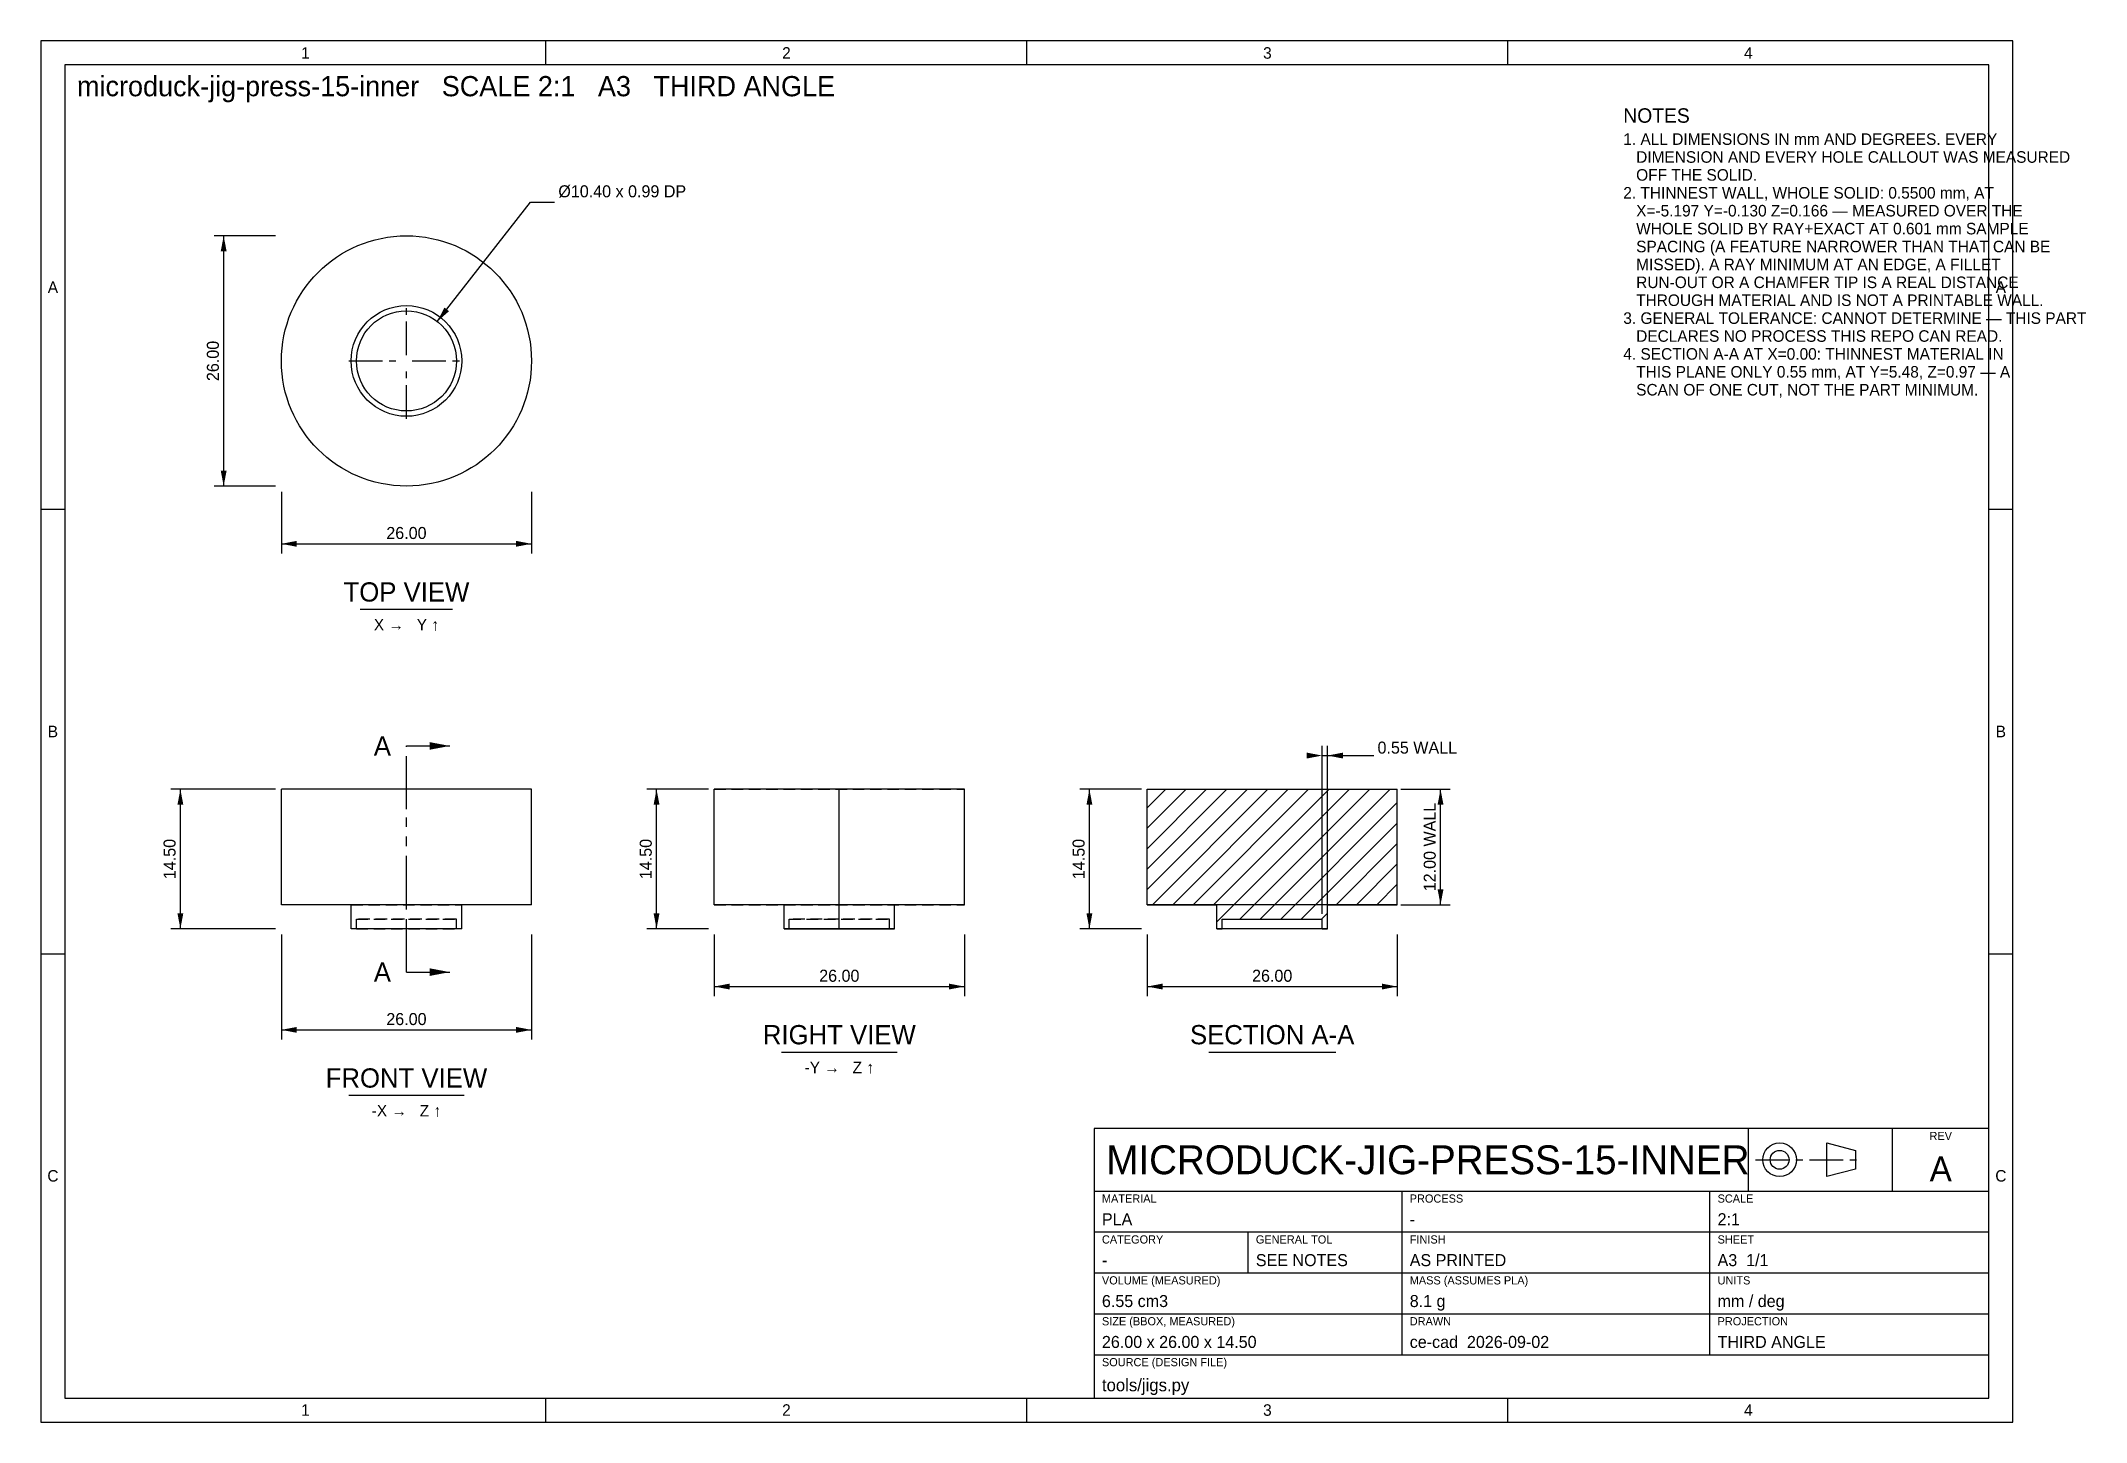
# Model space of a CAD drawing. Header units: millimetres. Extents: x 5 to 430, y 5 to 292.
import ezdxf
from ezdxf.enums import TextEntityAlignment as Align

# ---------------------------------------------------------------- set-up
doc = ezdxf.new("R2010")
doc.units = ezdxf.units.MM
for name, pattern in [('CENTER', [11.2, 7, -1.4, 1.4, -1.4]), ('HIDDEN', [3.6, 2.4, -1.2]), ('PHANTOM', [21, 11, -2, 2, -2, 2, -2])]:
    doc.linetypes.add(name, pattern=pattern)
for name, color, linetype in [('CENTER', 4, 'CENTER'), ('CUT', 1, 'PHANTOM'), ('CUTTHIN', 1, 'PHANTOM'), ('DIM', 3, 'CONTINUOUS'), ('FRAME', 7, 'CONTINUOUS'), ('HATCH', 5, 'CONTINUOUS'), ('HIDDEN', 8, 'HIDDEN'), ('SECTION', 7, 'CONTINUOUS'), ('TEXT', 3, 'CONTINUOUS'), ('TITLE', 7, 'CONTINUOUS'), ('VISIBLE', 7, 'CONTINUOUS')]:
    doc.layers.add(name, color=color, linetype=linetype)

msp = doc.modelspace()

# ---------------------------------------------------------------- linework, layer by layer
at = {"layer": 'CENTER'}
for p, q in [((81, 226.7), (81, 237.5)), ((69, 225.5), (79.8, 225.5)), ((82.2, 225.5), (93, 225.5)), ((81, 213.5), (81, 224.3)), ((361.5, 59.5), (383.75, 59.5))]:
    msp.add_line(p, q, dxfattribs=at)
at = {"layer": 'CUT'}
for p, q in [((81, 132.34), (81, 145.5)), ((81, 145.5), (90, 145.5)), ((81, 98.5), (81, 111.66)), ((81, 98.5), (90, 98.5))]:
    msp.add_line(p, q, dxfattribs=at)
for points in [[(90, 145.5), (85.8, 146.298), (85.8, 144.702)], [(90, 98.5), (85.8, 99.298), (85.8, 97.702)]]:
    msp.add_solid(points, dxfattribs=at)
at = {"layer": 'CUTTHIN'}
msp.add_line((81, 111.66), (81, 132.34), dxfattribs=at)
at = {"layer": 'DIM'}
for p, q in [((87.402879, 233.695312), (106.782426, 258.5)), ((106.782426, 258.5), (111.782426, 258.5)), ((53.8, 251.5), (41, 251.5)), ((43, 199.5), (43, 251.5)), ((53.8, 199.5), (41, 199.5)), ((55, 198.3), (55, 185.5)), ((107, 198.3), (107, 185.5)), ((55, 187.5), (107, 187.5)), ((271.4, 110.633335), (271.4, 145.5)), ((272.5, 110.633335), (272.5, 145.5)), ((271.4, 143.5), (272.5, 143.5)), ((272.5, 143.5), (282.1, 143.5)), ((53.8, 136.5), (32, 136.5)), ((34, 107.5), (34, 136.5)), ((143.8, 136.5), (131, 136.5)), ((133, 107.5), (133, 136.5)), ((233.8, 136.5), (221, 136.5)), ((223, 107.5), (223, 136.5)), ((287.766665, 136.5), (298, 136.5)), ((296, 112.5), (296, 136.5)), ((287.766665, 112.5), (298, 112.5)), ((53.8, 107.5), (32, 107.5)), ((143.8, 107.5), (131, 107.5)), ((233.8, 107.5), (221, 107.5)), ((55, 106.3), (55, 84.5)), ((107, 106.3), (107, 84.5)), ((145, 106.3), (145, 93.5)), ((197, 106.3), (197, 93.5)), ((235, 106.3), (235, 93.5)), ((287, 106.3), (287, 93.5)), ((145, 95.5), (197, 95.5)), ((235, 95.5), (287, 95.5)), ((55, 86.5), (107, 86.5))]:
    msp.add_line(p, q, dxfattribs=at)
for points in [[(43, 251.5), (42.392, 248.3), (43.608, 248.3)], [(87.402879, 233.695312), (89.852107, 235.842624), (88.893886, 236.591268)], [(43, 199.5), (43.608, 202.7), (42.392, 202.7)], [(55, 187.5), (58.2, 186.892), (58.2, 188.108)], [(107, 187.5), (103.8, 188.108), (103.8, 186.892)], [(271.4, 143.5), (268.2, 144.108), (268.2, 142.892)], [(272.5, 143.5), (275.7, 142.892), (275.7, 144.108)], [(34, 136.5), (33.392, 133.3), (34.608, 133.3)], [(133, 136.5), (132.392, 133.3), (133.608, 133.3)], [(223, 136.5), (222.392, 133.3), (223.608, 133.3)], [(296, 136.5), (295.392, 133.3), (296.608, 133.3)], [(296, 112.5), (296.608, 115.7), (295.392, 115.7)], [(34, 107.5), (34.608, 110.7), (33.392, 110.7)], [(133, 107.5), (133.608, 110.7), (132.392, 110.7)], [(223, 107.5), (223.608, 110.7), (222.392, 110.7)], [(145, 95.5), (148.2, 94.892), (148.2, 96.108)], [(197, 95.5), (193.8, 96.108), (193.8, 94.892)], [(235, 95.5), (238.2, 94.892), (238.2, 96.108)], [(287, 95.5), (283.8, 96.108), (283.8, 94.892)], [(55, 86.5), (58.2, 85.892), (58.2, 87.108)], [(107, 86.5), (103.8, 87.108), (103.8, 85.892)]]:
    msp.add_solid(points, dxfattribs=at)
at = {"layer": 'FRAME'}
for p, q in [((410, 287), (10, 287)), ((10, 287), (10, 10)), ((410, 10), (410, 287)), ((410, 66), (224, 66)), ((224, 66), (224, 10)), ((410, 10), (410, 66)), ((10, 10), (410, 10)), ((224, 10), (410, 10))]:
    msp.add_line(p, q, dxfattribs=at)
at = {"layer": 'HATCH'}
for p, q in [((235, 115.654332), (255.845668, 136.5)), ((235, 119.896972), (251.603028, 136.5)), ((235, 124.139613), (247.360387, 136.5)), ((235, 128.382254), (243.117746, 136.5)), ((235, 132.624895), (238.875105, 136.5)), ((236.088309, 112.5), (260.088309, 136.5)), ((240.33095, 112.5), (264.33095, 136.5)), ((244.57359, 112.5), (268.57359, 136.5)), ((248.816231, 112.5), (272.816231, 136.5)), ((249.5, 108.941128), (277.058872, 136.5)), ((254.291512, 109.49), (281.301512, 136.5)), ((258.534153, 109.49), (285.544153, 136.5)), ((262.776794, 109.49), (287, 133.713206)), ((267.019434, 109.49), (287, 129.470566)), ((274.272075, 112.5), (287, 125.227925)), ((278.514716, 112.5), (287, 120.985284)), ((282.757356, 112.5), (287, 116.742644)), ((271.262075, 109.49), (272.5, 110.727925)), ((286.999997, 112.5), (287, 112.500003))]:
    msp.add_line(p, q, dxfattribs=at)
at = {"layer": 'HIDDEN'}
for p, q in [((145, 136.5), (197, 136.5)), ((69.5, 112.5), (92.5, 112.5)), ((92.5, 112.5), (69.5, 112.5)), ((145, 112.5), (197, 112.5)), ((171, 112.5), (159.5, 112.5)), ((159.5, 112.5), (182.5, 112.5)), ((182.5, 112.5), (171, 112.5)), ((70.6, 107.5), (70.6, 109.49)), ((70.6, 109.49), (91.4, 109.49)), ((91.4, 109.49), (70.6, 109.49)), ((70.6, 107.5), (91.4, 107.5)), ((91.4, 107.5), (70.6, 107.5)), ((91.4, 107.5), (91.4, 109.49)), ((159.5, 107.5), (182.5, 107.5)), ((171, 109.49), (160.6, 109.49)), ((160.6, 109.49), (181.4, 109.49)), ((160.6, 107.5), (160.6, 109.49)), ((171, 107.5), (160.6, 107.5)), ((160.6, 107.5), (181.4, 107.5)), ((181.4, 109.49), (171, 109.49)), ((171, 107.5), (171, 109.49)), ((181.4, 107.5), (171, 107.5)), ((181.4, 107.5), (181.4, 109.49))]:
    msp.add_line(p, q, dxfattribs=at)
at = {"layer": 'SECTION'}
for p, q in [((235, 112.5), (235, 136.5)), ((235, 136.5), (287, 136.5)), ((287, 112.5), (287, 136.5)), ((235, 112.5), (249.5, 112.5)), ((249.5, 107.5), (249.5, 112.5)), ((272.5, 112.5), (287, 112.5)), ((272.5, 107.5), (272.5, 112.5)), ((249.5, 107.5), (250.6, 107.5)), ((250.6, 109.49), (271.4, 109.49)), ((250.6, 107.5), (250.6, 109.49)), ((271.4, 107.5), (271.4, 109.49)), ((271.4, 107.5), (272.5, 107.5))]:
    msp.add_line(p, q, dxfattribs=at)
at = {"layer": 'TEXT'}
for p, q in [((71.4, 173.9), (90.6, 173.9)), ((159, 81.9), (183, 81.9)), ((247.8, 81.9), (274.2, 81.9)), ((69, 72.9), (93, 72.9))]:
    msp.add_line(p, q, dxfattribs=at)
at = {"layer": 'TITLE'}
for p, q in [((415, 292), (5, 292)), ((5, 292), (5, 5)), ((110, 287), (110, 292)), ((210, 287), (210, 292)), ((310, 287), (310, 292)), ((415, 5), (415, 292)), ((5, 194.666667), (10, 194.666667)), ((410, 194.666667), (415, 194.666667)), ((5, 102.333333), (10, 102.333333)), ((410, 102.333333), (415, 102.333333)), ((360, 53), (360, 66)), ((390, 53), (390, 66)), ((376.3, 56), (376.3, 63)), ((376.3, 63), (382.25, 61.46)), ((382.25, 61.46), (382.25, 57.54)), ((382.25, 57.54), (376.3, 56)), ((224, 53), (410, 53)), ((288, 19), (288, 53)), ((352, 19), (352, 53)), ((224, 44.5), (410, 44.5)), ((256, 36), (256, 44.5)), ((224, 36), (410, 36)), ((224, 27.5), (410, 27.5)), ((224, 19), (410, 19)), ((110, 5), (110, 10)), ((210, 5), (210, 10)), ((310, 5), (310, 10)), ((5, 5), (415, 5))]:
    msp.add_line(p, q, dxfattribs=at)
for radius in [3.5, 1.96]:
    msp.add_circle((366.5, 59.5), radius, dxfattribs=at)
at = {"layer": 'VISIBLE'}
for p, q in [((107, 136.5), (55, 136.5)), ((55, 112.5), (55, 136.5)), ((107, 112.5), (107, 136.5)), ((171, 136.5), (145, 136.5)), ((145, 112.5), (145, 136.5)), ((197, 136.5), (171, 136.5)), ((171, 112.5), (171, 136.5)), ((197, 112.5), (197, 136.5)), ((107, 112.5), (55, 112.5)), ((69.5, 107.5), (69.5, 112.5)), ((92.5, 107.5), (92.5, 112.5)), ((171, 112.5), (145, 112.5)), ((159.5, 107.5), (159.5, 112.5)), ((197, 112.5), (171, 112.5)), ((171, 107.5), (171, 112.5)), ((182.5, 107.5), (182.5, 112.5)), ((287, 112.5), (235, 112.5)), ((92.5, 107.5), (69.5, 107.5)), ((171, 107.5), (159.5, 107.5)), ((182.5, 107.5), (171, 107.5)), ((272.5, 107.5), (249.5, 107.5))]:
    msp.add_line(p, q, dxfattribs=at)
for radius in [26, 11.5, 10.4]:
    msp.add_circle((81, 225.5), radius, dxfattribs=at)

# ---------------------------------------------------------------- texts
at = {"layer": 'TEXT'}
for s, height, p in [('microduck-jig-press-15-inner   SCALE 2:1   A3   THIRD ANGLE', 4.2, (12.5, 280.5)), ('NOTES', 3, (334, 275)), ('1. ALL DIMENSIONS IN mm AND DEGREES. EVERY', 2.4, (334, 270.4)), ('   DIMENSION AND EVERY HOLE CALLOUT WAS MEASURED', 2.4, (334, 266.68)), ('   OFF THE SOLID.', 2.4, (334, 262.96)), ('Ø10.40 x 0.99 DP', 2.5, (112.582426, 259.5)), ('2. THINNEST WALL, WHOLE SOLID: 0.5500 mm, AT', 2.4, (334, 259.24)), ('   X=-5.197 Y=-0.130 Z=0.166 — MEASURED OVER THE', 2.4, (334, 255.52)), ('   WHOLE SOLID BY RAY+EXACT AT 0.601 mm SAMPLE', 2.4, (334, 251.8)), ('   SPACING (A FEATURE NARROWER THAN THAT CAN BE', 2.4, (334, 248.08)), ('   MISSED). A RAY MINIMUM AT AN EDGE, A FILLET', 2.4, (334, 244.36)), ('   RUN-OUT OR A CHAMFER TIP IS A REAL DISTANCE', 2.4, (334, 240.64)), ('   THROUGH MATERIAL AND IS NOT A PRINTABLE WALL.', 2.4, (334, 236.92)), ('3. GENERAL TOLERANCE: CANNOT DETERMINE — THIS PART', 2.4, (334, 233.2)), ('   DECLARES NO PROCESS THIS REPO CAN READ.', 2.4, (334, 229.48)), ('4. SECTION A-A AT X=0.00: THINNEST MATERIAL IN', 2.4, (334, 225.76)), ('   THIS PLANE ONLY 0.55 mm, AT Y=5.48, Z=0.97 — A', 2.4, (334, 222.04)), ('   SCAN OF ONE CUT, NOT THE PART MINIMUM.', 2.4, (334, 218.32)), ('0.55 WALL', 2.5, (282.9, 143.9)), ('PLA', 2.5, (225.6, 45.9)), ('-', 2.5, (289.6, 45.9)), ('2:1', 2.5, (353.6, 45.9)), ('-', 2.5, (225.6, 37.4)), ('SEE NOTES', 2.5, (257.6, 37.4)), ('AS PRINTED', 2.5, (289.6, 37.4)), ('A3  1/1', 2.5, (353.6, 37.4)), ('6.55 cm3', 2.5, (225.6, 28.9)), ('8.1 g', 2.5, (289.6, 28.9)), ('mm / deg', 2.5, (353.6, 28.9)), ('26.00 x 26.00 x 14.50', 2.5, (225.6, 20.4)), ('ce-cad  2026-09-02', 2.5, (289.6, 20.4)), ('THIRD ANGLE', 2.5, (353.6, 20.4)), ('tools/jigs.py', 2.6, (225.6, 11.4))]:
    msp.add_text(s, height=height, dxfattribs=at).set_placement(p)
for s, p in [('26.00', (42, 225.5)), ('12.00 WALL', (295, 124.5)), ('14.50', (33, 122)), ('14.50', (132, 122)), ('14.50', (222, 122))]:
    msp.add_text(s, height=2.5, rotation=90, dxfattribs=at).set_placement(p, align=Align.CENTER)
for s, height, p in [('26.00', 2.5, (81, 188.5)), ('TOP VIEW', 4, (81, 175.5)), ('X →   Y ↑', 2.4, (81, 169.5)), ('26.00', 2.5, (171, 96.5)), ('26.00', 2.5, (261, 96.5)), ('26.00', 2.5, (81, 87.5)), ('RIGHT VIEW', 4, (171, 83.5)), ('SECTION A-A', 4, (261, 83.5)), ('FRONT VIEW', 4, (81, 74.5)), ('-Y →   Z ↑', 2.4, (171, 77.5)), ('-X →   Z ↑', 2.4, (81, 68.5)), ('A', 5.2, (400, 55))]:
    msp.add_text(s, height=height, dxfattribs=at).set_placement(p, align=Align.CENTER)
for p in [(76, 145.5), (76, 98.5)]:
    msp.add_text('A', height=4, dxfattribs=at).set_placement(p, align=Align.MIDDLE_CENTER)
msp.add_text('MICRODUCK-JIG-PRESS-15-INNER', height=6, dxfattribs=at).set_placement((226.5, 59.5), align=Align.MIDDLE_LEFT)
at = {"layer": 'TITLE'}
for s, p in [('1', (60, 289.5)), ('2', (160, 289.5)), ('3', (260, 289.5)), ('4', (360, 289.5)), ('A', (7.5, 240.833333)), ('A', (412.5, 240.833333)), ('B', (7.5, 148.5)), ('B', (412.5, 148.5)), ('C', (7.5, 56.166667)), ('C', (412.5, 56.166667)), ('1', (60, 7.5)), ('2', (160, 7.5)), ('3', (260, 7.5)), ('4', (360, 7.5))]:
    msp.add_text(s, height=2.4, dxfattribs=at).set_placement(p, align=Align.MIDDLE_CENTER)
msp.add_text('REV', height=1.7, dxfattribs=at).set_placement((400, 63.6), align=Align.CENTER)
for s, p in [('MATERIAL', (225.6, 50.6)), ('PROCESS', (289.6, 50.6)), ('SCALE', (353.6, 50.6)), ('CATEGORY', (225.6, 42.1)), ('GENERAL TOL', (257.6, 42.1)), ('FINISH', (289.6, 42.1)), ('SHEET', (353.6, 42.1)), ('VOLUME (MEASURED)', (225.6, 33.6)), ('MASS (ASSUMES PLA)', (289.6, 33.6)), ('UNITS', (353.6, 33.6)), ('SIZE (BBOX, MEASURED)', (225.6, 25.1)), ('DRAWN', (289.6, 25.1)), ('PROJECTION', (353.6, 25.1)), ('SOURCE (DESIGN FILE)', (225.6, 16.6))]:
    msp.add_text(s, height=1.7, dxfattribs=at).set_placement(p)

doc.saveas('drawing.dxf')
